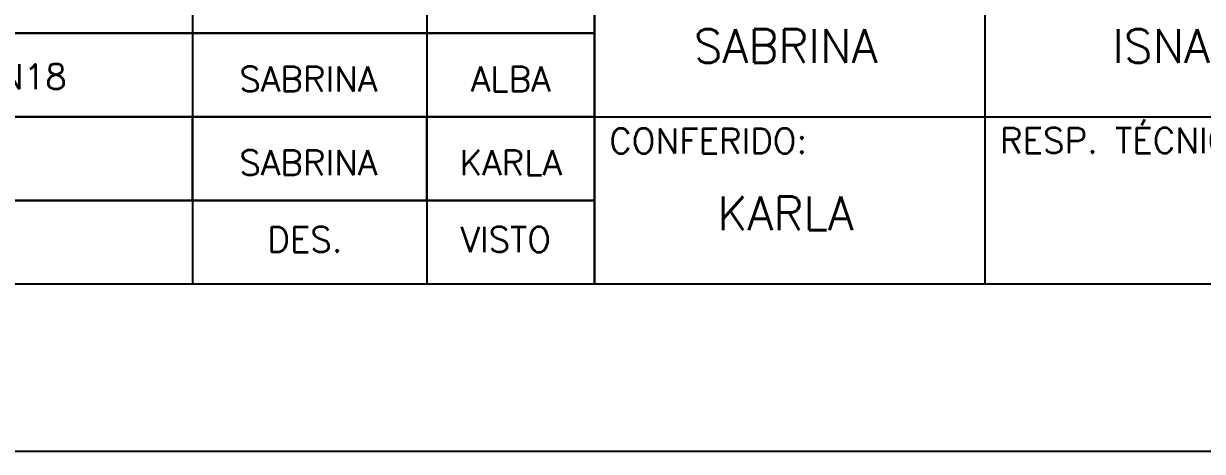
# Model space of a CAD drawing. Header units: centimetres. Extents: x 1658 to 6058, y 7962 to 9447.
# Drawn here: x 4962.9 to 5314.9, y 7962.5 to 8090.4 of the extents above; entities that cross this region are included whole.
import ezdxf
from ezdxf.enums import TextEntityAlignment as Align

# ---------------------------------------------------------------- set-up
doc = ezdxf.new("R2010")
doc.units = ezdxf.units.CM
doc.header["$LTSCALE"] = 50
doc.header["$MEASUREMENT"] = 0
doc.layers.add('COTAS-PRECON', color=1, linetype='Continuous')
doc.layers.add('FORMATO-PRECON', color=2, linetype='Continuous')
doc.styles.add('PRECON-ROMANS', font='romans.shx')
doc.styles.add('ROMANS', font='ROMANS.SHX', dxfattribs={"oblique": 15, "height": 3})

# ---------------------------------------------------------------- blocks, each defined once
blk = doc.blocks.new('REV-A3-V')
at = {"layer": 'FORMATO-PRECON', "color": 1}
for p, q in [((780, 50), (780, 9.14)), ((920, 50), (920, 9.14))]:
    blk.add_line(p, q, dxfattribs=at)
for points in [[(1020, 50), (0, 50)], [(780, 50), (780, 0)], [(920, 50), (920, 0)]]:
    blk.add_lwpolyline(points, dxfattribs=at)
blk.add_lwpolyline([(1020, 0), (0, 0), (0, 50), (1020, 50)], close=True, dxfattribs=at)
at = {"layer": 'FORMATO-PRECON', "color": 2, "style": 'PRECON-ROMANS', "flags": 12}
for p in [(24.75, 24.02), (132.78, 24.02), (497.22, 24.02)]:
    blk.add_attdef('X', text='', height=15, dxfattribs=at).set_placement(p, align=Align.MIDDLE_CENTER)
at = {"layer": 'FORMATO-PRECON', "style": 'PRECON-ROMANS', "flags": 12}
for p in [(849.12, 22.55), (970.03, 22.55)]:
    blk.add_attdef('X', text='', height=15, dxfattribs=at).set_placement(p, align=Align.MIDDLE_CENTER)
blk = doc.blocks.new('A$C6E105C5C')
at = {"layer": 'FORMATO-PRECON', "color": 6}
blk.add_line((0, 50), (1020, 50), dxfattribs=at)
at = {"layer": 'FORMATO-PRECON', "color": 3}
blk.add_lwpolyline([(0, 50), (1020, 50), (1020, 0), (0, 0)], close=True, dxfattribs=at)
at = {"layer": 'FORMATO-PRECON', "color": 1}
for points in [[(780, 50), (780, 0)], [(920, 50), (920, 0)]]:
    blk.add_lwpolyline(points, dxfattribs=at)
at = {"layer": 'FORMATO-PRECON', "style": 'ROMANS'}
for s, p in [('DES.', (824.62, 19.18)), ('VISTO', (940.04, 19.18))]:
    blk.add_text(s, height=15, dxfattribs=at).set_placement(p)
blk = doc.blocks.new('A$C12EB5E76')
at = {"layer": 'FORMATO-PRECON'}
blk.add_lwpolyline([(-114.69, 1254.28), (-114.69, 4224.28), (4085.31, 4224.28), (4085.31, 1254.28)], close=True, dxfattribs=at)
at = {"layer": 'FORMATO-PRECON', "color": 6}
blk.add_lwpolyline([(135.31, 1354.28), (135.31, 4124.28), (3985.31, 4124.28), (3985.31, 1354.28)], close=True, dxfattribs=at)
blk = doc.blocks.new('CARIMBO')
at = {"layer": 'FORMATO-PRECON', "color": 6}
for p, q in [((-1750, 0), (-1750, 500)), ((-1750, 100), (0, 100))]:
    blk.add_line(p, q, dxfattribs=at)
blk.add_lwpolyline([(-1750, 500), (0, 500), (0, 0), (-1750, 0)], close=True, dxfattribs=at)
blk.add_lwpolyline([(-1516.67, 0), (-1516.67, 200)], dxfattribs=at)
at = {"layer": 'FORMATO-PRECON', "style": 'ROMANS'}
for s, p in [('CONFERIDO:', (-1741.18, 78.11)), ('RESP. TÉCNICO/CREA:', (-1507.84, 78.36))]:
    blk.add_text(s, height=15, dxfattribs=at).set_placement(p)
at = {"layer": 'FORMATO-PRECON', "color": 5, "style": 'PRECON-ROMANS', "flags": 8}
for p in [(-524.84, 472.63), (-524.98, 423.02), (-524.98, 399.37), (-524.98, 375.97)]:
    blk.add_attdef('X', text='', height=30, dxfattribs=at).set_placement(p, align=Align.MIDDLE_CENTER)
at = {"layer": 'FORMATO-PRECON', "color": 3, "style": 'PRECON-ROMANS', "flags": 8}
for p in [(-524.98, 331.67), (-486.33, 176.97), (-486.33, 124.42)]:
    blk.add_attdef('X', text='', height=25, dxfattribs=at).set_placement(p, align=Align.MIDDLE_CENTER)
at = {"layer": 'FORMATO-PRECON', "color": 4, "style": 'PRECON-ROMANS', "flags": 8}
for p in [(-524.98, 249.6), (-483.33, 35.98), (-228.66, 39.37), (-76.7, 39.37)]:
    blk.add_attdef('X', text='', height=30, dxfattribs=at).set_placement(p, align=Align.MIDDLE_CENTER)
at = {"layer": 'FORMATO-PRECON', "color": 2, "style": 'PRECON-ROMANS', "flags": 8}
for height, p in [(20, (-1635.81, 142.35)), (20, (-1402.47, 142.35)), (20, (-1169.14, 142.35)), (30, (-902.74, 42.35)), (20, (-1635.81, 42.35))]:
    blk.add_attdef('X', text='', height=height, dxfattribs=at).set_placement(p, align=Align.MIDDLE_CENTER)

msp = doc.modelspace()

# ---------------------------------------------------------------- linework, layer by layer
at = {"layer": 'FORMATO-PRECON', "color": 6}
msp.add_lwpolyline([(4623.357, 8262.482), (5133.357, 8262.482), (5133.357, 8012.482), (4623.357, 8012.482)], close=True, dxfattribs=at)

# ---------------------------------------------------------------- block references
at = {"color": 1, "xscale": 0.5000000000000071, "yscale": 0.5000000000000071, "zscale": 0.5000000000000071}
for name, p in [('REV-A3-V', (4623.357, 8087.482)), ('A$C6E105C5C', (4623.357, 8012.482))]:
    msp.add_blockref(name, p, dxfattribs=at)
at = {"color": 1}
ref = msp.add_blockref('REV-A3-V', (4623.357, 8062.482), dxfattribs=dict(at, xscale=0.5000000000000071, yscale=0.5000000000000071, zscale=0.5000000000000071))
ref.add_attrib('X', 'ALTERAÇÃO N17, N7 E N8 E ADIÇÃO N18', dxfattribs={"layer": 'FORMATO-PRECON', "color": 2, "height": 7.5, "style": 'PRECON-ROMANS', "flags": 12}).set_placement((4871.968, 8074.493), align=Align.MIDDLE_CENTER)
ref.add_attrib('X', 'SABRINA', dxfattribs={"layer": 'FORMATO-PRECON', "height": 7.5, "style": 'PRECON-ROMANS', "flags": 12}).set_placement((5047.919, 8073.758), align=Align.MIDDLE_CENTER)
ref.add_attrib('X', 'ALBA', dxfattribs={"layer": 'FORMATO-PRECON', "height": 7.5, "style": 'PRECON-ROMANS', "flags": 12}).set_placement((5108.372, 8073.758), align=Align.MIDDLE_CENTER)
at = {"color": 1, "xscale": -0.5000000000000071, "yscale": 0.5000000000000071, "zscale": 0.5000000000000071, "rotation": 180}
msp.add_blockref('REV-A3-V', (4623.357, 8062.482), dxfattribs=at)
at = {"color": 1}
ref = msp.add_blockref('REV-A3-V', (4623.357, 8037.482), dxfattribs=dict(at, xscale=0.5000000000000071, yscale=0.5000000000000071, zscale=0.5000000000000071))
ref.add_attrib('X', 'SABRINA', dxfattribs={"layer": 'FORMATO-PRECON', "height": 7.5, "style": 'PRECON-ROMANS', "flags": 12}).set_placement((5047.919, 8048.758), align=Align.MIDDLE_CENTER)
ref.add_attrib('X', 'KARLA', dxfattribs={"layer": 'FORMATO-PRECON', "height": 7.5, "style": 'PRECON-ROMANS', "flags": 12}).set_placement((5108.372, 8048.758), align=Align.MIDDLE_CENTER)
at = {"layer": 'COTAS-PRECON', "xscale": 0.5000000000000071, "yscale": 0.5000000000000071, "zscale": 0.5000000000000071}
msp.add_blockref('A$C12EB5E76', (4015.702, 7335.343), dxfattribs=at)
at = {"layer": 'FORMATO-PRECON'}
ref = msp.add_blockref('CARIMBO', (6008.357, 8012.482), dxfattribs=dict(at, xscale=0.4999999945868204, yscale=0.4999999945868204, zscale=0.4999999945868204))
ref.add_attrib('X', 'SABRINA', dxfattribs={"color": 2, "height": 10, "style": 'PRECON-ROMANS'}).set_placement((5190.453, 8083.655), align=Align.MIDDLE_CENTER)
ref.add_attrib('X', 'ISNAR', dxfattribs={"color": 2, "height": 10, "style": 'PRECON-ROMANS', "flags": 8}).set_placement((5307.12, 8083.655), align=Align.MIDDLE_CENTER)
ref.add_attrib('X', 'KARLA', dxfattribs={"color": 2, "height": 10, "style": 'PRECON-ROMANS'}).set_placement((5190.453, 8033.655), align=Align.MIDDLE_CENTER)

doc.saveas('drawing.dxf')
